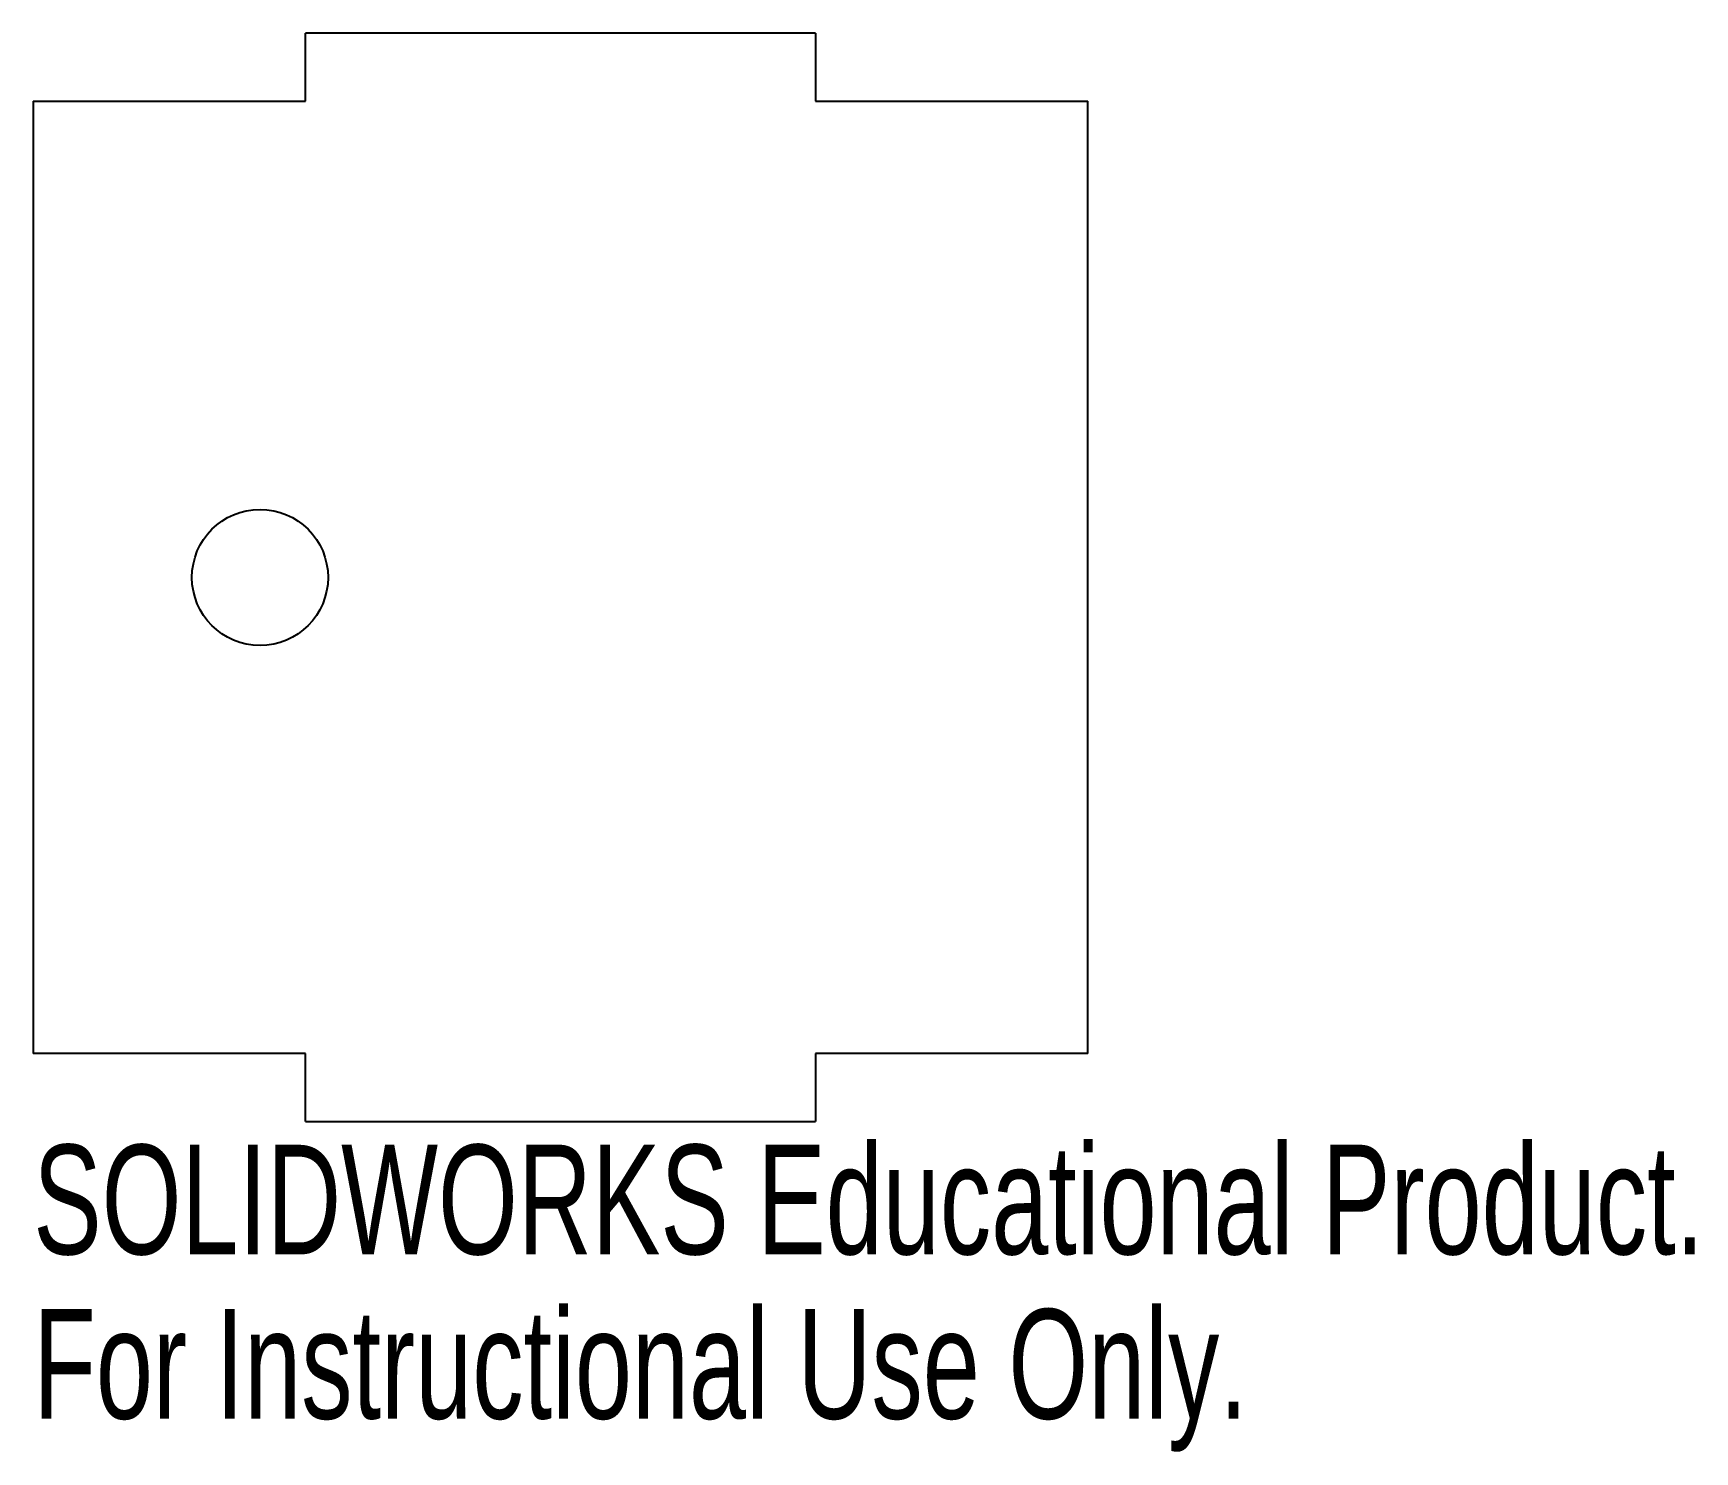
# Model space of a CAD drawing. Header units: millimetres. Extents: x 0 to 73.3, y -14.6 to 48.
import ezdxf

# ---------------------------------------------------------------- set-up
doc = ezdxf.new("R2010")
doc.units = ezdxf.units.MM
doc.styles.add('SLDTEXTSTYLE0', font='TXT', dxfattribs={"width": 0.7})

msp = doc.modelspace()

# ---------------------------------------------------------------- linework, layer by layer
at = {"color": 7, "linetype": 'Continuous', "lineweight": 25}
for p, q in [((34.5, 48), (12, 48)), ((12, 45), (12, 48)), ((34.5, 48), (34.5, 45)), ((0, 45), (12, 45)), ((0, 45), (0, 3)), ((34.5, 45), (46.5, 45)), ((46.5, 3), (46.5, 45)), ((12, 3), (0, 3)), ((12, 0), (12, 3)), ((34.5, 3), (34.5, 0)), ((46.5, 3), (34.5, 3)), ((12, 0), (34.5, 0))]:
    msp.add_line(p, q, dxfattribs=at)
msp.add_circle((10, 24), 3, dxfattribs=at)

# ---------------------------------------------------------------- texts
at = {"color": 7, "linetype": 'Continuous', "char_height": 4.83362, "attachment_point": 1, "style": 'SLDTEXTSTYLE0'}
for s, insert in [('SOLIDWORKS Educational Product.', (0, -1.02)), ('For Instructional Use Only.', (0, -8.27))]:
    msp.add_mtext(s, dxfattribs=dict(at, insert=insert))

doc.saveas('drawing.dxf')
